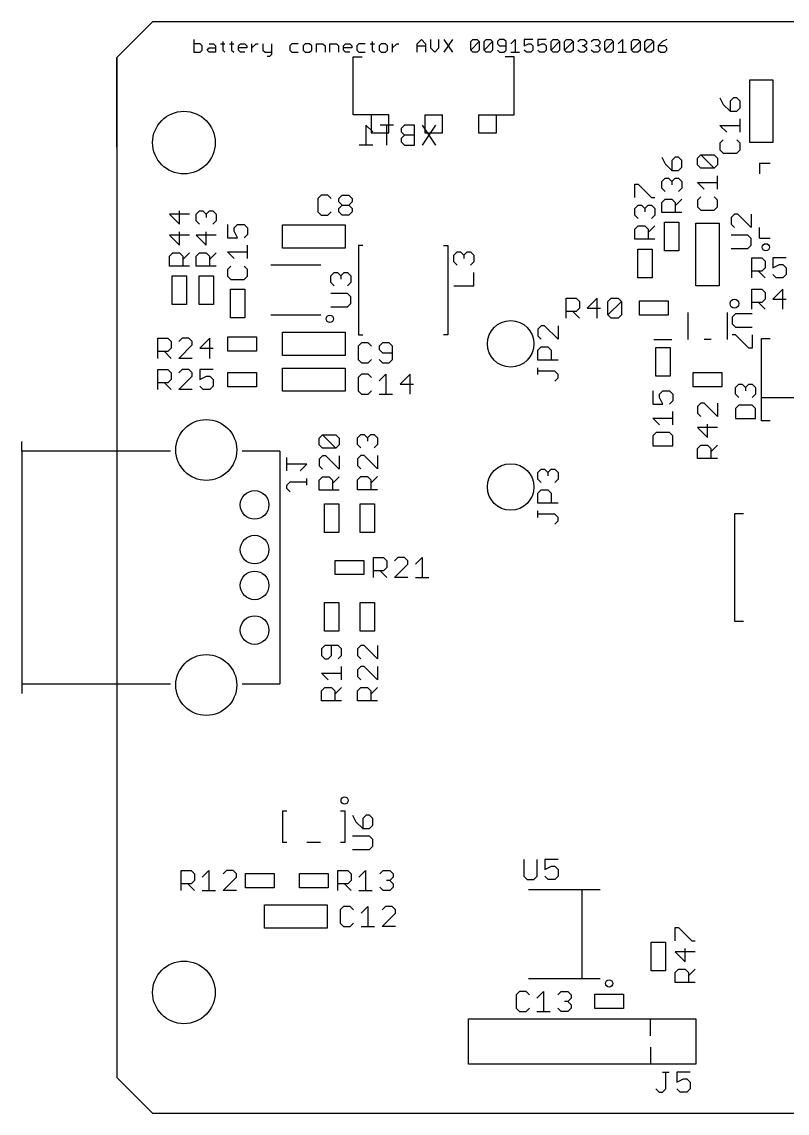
# Model space of a CAD drawing. Extents: x -5 to 112, y 0 to 62.
# Drawn here: x -5.3 to 37.4, y 0 to 61 of the extents above; entities that cross this region are included whole.
import ezdxf

# ---------------------------------------------------------------- set-up
doc = ezdxf.new("R2010")
doc.units = 0
for name, color, linetype in [('17', 94, 'CONTINUOUS'), ('20', 178, 'CONTINUOUS'), ('21', 251, 'CONTINUOUS'), ('22', 251, 'CONTINUOUS'), ('25', 214, 'CONTINUOUS'), ('26', 214, 'CONTINUOUS'), ('51', 54, 'CONTINUOUS'), ('52', 54, 'CONTINUOUS')]:
    doc.layers.add(name, color=color, linetype=linetype)

# ---------------------------------------------------------------- blocks, each defined once
blk = doc.blocks.new('ROUNDP')
blk.add_circle((0, 0), 0.5)

msp = doc.modelspace()

# ---------------------------------------------------------------- linework, layer by layer
at = {"layer": '20'}
for p, q in [((2, 61), (0, 59)), ((79.25, 61), (2, 61)), ((0, 59), (0, 54)), ((0, 54), (0, 59)), ((0, 59), (0, 54)), ((0, 54), (0, 2)), ((0, 2), (2, 0)), ((2, 0), (3, 0)), ((3, 0), (107.5, 0))]:
    msp.add_line(p, q, dxfattribs=at)
for centre in [(3.75, 54.25), (3.75, 6.75)]:
    msp.add_circle(centre, 1.75, dxfattribs=at)
at = {"layer": '21'}
for p, q in [((4.3008, 60.0126), (4.3008, 59.3008)), ((5.9163, 59.894), (5.9163, 59.4194)), ((6.4152, 59.894), (6.4152, 59.4194)), ((14.2736, 59.894), (14.2736, 59.4194)), ((16.7744, 59.7753), (17.0117, 60.0126)), ((17.0117, 60.0126), (17.2489, 59.7753)), ((17.5228, 60.0126), (17.5228, 59.5381)), ((17.9973, 59.5381), (17.9973, 60.0126)), ((18.2712, 60.0126), (18.7458, 59.3008)), ((18.7458, 60.0126), (18.2712, 59.3008)), ((19.7681, 59.894), (19.8867, 60.0126)), ((19.7681, 59.4194), (19.7681, 59.894)), ((19.7681, 59.4194), (20.2426, 59.894)), ((19.8867, 60.0126), (20.124, 60.0126)), ((20.124, 60.0126), (20.2426, 59.894)), ((20.2426, 59.894), (20.2426, 59.4194)), ((20.5165, 59.894), (20.6351, 60.0126)), ((20.5165, 59.4194), (20.5165, 59.894)), ((20.5165, 59.4194), (20.991, 59.894)), ((20.6351, 60.0126), (20.8724, 60.0126)), ((20.8724, 60.0126), (20.991, 59.894)), ((20.991, 59.894), (20.991, 59.4194)), ((21.3835, 60.0126), (21.2649, 59.894)), ((21.2649, 59.894), (21.2649, 59.7753)), ((21.6208, 60.0126), (21.3835, 60.0126)), ((21.7394, 59.894), (21.6208, 60.0126)), ((21.7394, 59.4194), (21.7394, 59.894)), ((22.0133, 59.7753), (22.2506, 60.0126)), ((22.2506, 60.0126), (22.2506, 59.3008)), ((23.2363, 60.0126), (22.7617, 60.0126)), ((22.7617, 60.0126), (22.7617, 59.6567)), ((23.9847, 60.0126), (23.5101, 60.0126)), ((23.5101, 60.0126), (23.5101, 59.6567)), ((24.2585, 59.894), (24.3772, 60.0126)), ((24.2585, 59.4194), (24.2585, 59.894)), ((24.2585, 59.4194), (24.7331, 59.894)), ((24.3772, 60.0126), (24.6145, 60.0126)), ((24.6145, 60.0126), (24.7331, 59.894)), ((24.7331, 59.894), (24.7331, 59.4194)), ((25.007, 59.894), (25.1256, 60.0126)), ((25.007, 59.4194), (25.007, 59.894)), ((25.007, 59.4194), (25.4815, 59.894)), ((25.1256, 60.0126), (25.3629, 60.0126)), ((25.3629, 60.0126), (25.4815, 59.894)), ((25.4815, 59.894), (25.4815, 59.4194)), ((25.7554, 59.894), (25.874, 60.0126)), ((25.874, 60.0126), (26.1113, 60.0126)), ((26.1113, 60.0126), (26.2299, 59.894)), ((26.2299, 59.894), (26.2299, 59.7753)), ((26.5038, 59.894), (26.6224, 60.0126)), ((26.6224, 60.0126), (26.8597, 60.0126)), ((26.8597, 60.0126), (26.9783, 59.894)), ((26.9783, 59.894), (26.9783, 59.7753)), ((27.2522, 59.894), (27.3708, 60.0126)), ((27.2522, 59.4194), (27.2522, 59.894)), ((27.2522, 59.4194), (27.7267, 59.894)), ((27.3708, 60.0126), (27.6081, 60.0126)), ((27.6081, 60.0126), (27.7267, 59.894)), ((27.7267, 59.894), (27.7267, 59.4194)), ((28.0006, 59.7753), (28.2379, 60.0126)), ((28.2379, 60.0126), (28.2379, 59.3008)), ((28.749, 59.894), (28.8677, 60.0126)), ((28.749, 59.4194), (28.749, 59.894)), ((28.749, 59.4194), (29.2236, 59.894)), ((28.8677, 60.0126), (29.1049, 60.0126)), ((29.1049, 60.0126), (29.2236, 59.894)), ((29.2236, 59.894), (29.2236, 59.4194)), ((29.4975, 59.894), (29.6161, 60.0126)), ((29.4975, 59.4194), (29.4975, 59.894)), ((29.4975, 59.4194), (29.972, 59.894)), ((29.6161, 60.0126), (29.8534, 60.0126)), ((29.8534, 60.0126), (29.972, 59.894)), ((29.972, 59.894), (29.972, 59.4194)), ((30.4831, 59.894), (30.2459, 59.6567)), ((30.7204, 60.0126), (30.4831, 59.894)), ((4.6567, 59.7753), (4.3008, 59.7753)), ((4.3008, 59.3008), (4.6567, 59.3008)), ((4.7753, 59.6567), (4.6567, 59.7753)), ((4.6567, 59.3008), (4.7753, 59.4194)), ((4.7753, 59.4194), (4.7753, 59.6567)), ((5.0492, 59.4194), (5.1679, 59.5381)), ((5.1679, 59.3008), (5.0492, 59.4194)), ((5.1679, 59.7753), (5.4051, 59.7753)), ((5.1679, 59.5381), (5.5238, 59.5381)), ((5.5238, 59.3008), (5.1679, 59.3008)), ((5.4051, 59.7753), (5.5238, 59.6567)), ((5.5238, 59.6567), (5.5238, 59.3008)), ((5.7976, 59.7753), (6.0349, 59.7753)), ((5.9163, 59.4194), (6.0349, 59.3008)), ((6.2966, 59.7753), (6.5338, 59.7753)), ((6.4152, 59.4194), (6.5338, 59.3008)), ((6.7955, 59.6567), (6.9142, 59.7753)), ((6.7955, 59.4194), (6.7955, 59.6567)), ((7.2701, 59.5381), (6.7955, 59.5381)), ((6.9142, 59.3008), (6.7955, 59.4194)), ((6.9142, 59.7753), (7.1514, 59.7753)), ((7.1514, 59.3008), (6.9142, 59.3008)), ((7.1514, 59.7753), (7.2701, 59.6567)), ((7.2701, 59.6567), (7.2701, 59.5381)), ((7.5439, 59.3008), (7.5439, 59.7753)), ((7.5439, 59.5381), (7.7812, 59.7753)), ((7.7812, 59.7753), (7.8998, 59.7753)), ((8.1676, 59.7753), (8.1676, 59.4194)), ((8.1676, 59.4194), (8.2862, 59.3008)), ((8.2862, 59.3008), (8.6422, 59.3008)), ((8.6422, 59.1822), (8.5235, 59.0635)), ((8.6422, 59.7753), (8.6422, 59.1822)), ((9.7831, 59.7753), (9.6644, 59.6567)), ((9.6644, 59.6567), (9.6644, 59.4194)), ((9.6644, 59.4194), (9.7831, 59.3008)), ((10.139, 59.7753), (9.7831, 59.7753)), ((9.7831, 59.3008), (10.139, 59.3008)), ((10.5315, 59.7753), (10.4129, 59.6567)), ((10.4129, 59.6567), (10.4129, 59.4194)), ((10.4129, 59.4194), (10.5315, 59.3008)), ((10.7688, 59.7753), (10.5315, 59.7753)), ((10.5315, 59.3008), (10.7688, 59.3008)), ((10.8874, 59.6567), (10.7688, 59.7753)), ((10.7688, 59.3008), (10.8874, 59.4194)), ((10.8874, 59.4194), (10.8874, 59.6567)), ((11.1613, 59.3008), (11.1613, 59.7753)), ((11.1613, 59.7753), (11.5172, 59.7753)), ((11.5172, 59.7753), (11.6358, 59.6567)), ((11.6358, 59.6567), (11.6358, 59.3008)), ((11.9097, 59.3008), (11.9097, 59.7753)), ((11.9097, 59.7753), (12.2656, 59.7753)), ((12.2656, 59.7753), (12.3842, 59.6567)), ((12.3842, 59.6567), (12.3842, 59.3008)), ((12.6581, 59.6567), (12.7767, 59.7753)), ((12.6581, 59.4194), (12.6581, 59.6567)), ((13.1326, 59.5381), (12.6581, 59.5381)), ((12.7767, 59.3008), (12.6581, 59.4194)), ((12.7767, 59.7753), (13.014, 59.7753)), ((13.014, 59.3008), (12.7767, 59.3008)), ((13.014, 59.7753), (13.1326, 59.6567)), ((13.1326, 59.6567), (13.1326, 59.5381)), ((13.5252, 59.7753), (13.4065, 59.6567)), ((13.4065, 59.6567), (13.4065, 59.4194)), ((13.4065, 59.4194), (13.5252, 59.3008)), ((13.8811, 59.7753), (13.5252, 59.7753)), ((13.5252, 59.3008), (13.8811, 59.3008)), ((14.1549, 59.7753), (14.3922, 59.7753)), ((14.2736, 59.4194), (14.3922, 59.3008)), ((14.7725, 59.7753), (14.6539, 59.6567)), ((14.6539, 59.6567), (14.6539, 59.4194)), ((14.6539, 59.4194), (14.7725, 59.3008)), ((15.0098, 59.7753), (14.7725, 59.7753)), ((14.7725, 59.3008), (15.0098, 59.3008)), ((15.1284, 59.6567), (15.0098, 59.7753)), ((15.0098, 59.3008), (15.1284, 59.4194)), ((15.1284, 59.4194), (15.1284, 59.6567)), ((15.4023, 59.3008), (15.4023, 59.7753)), ((15.4023, 59.5381), (15.6396, 59.7753)), ((15.6396, 59.7753), (15.7582, 59.7753)), ((16.7744, 59.3008), (16.7744, 59.7753)), ((16.7744, 59.6567), (17.2489, 59.6567)), ((17.2489, 59.7753), (17.2489, 59.3008)), ((17.5228, 59.5381), (17.7601, 59.3008)), ((17.7601, 59.3008), (17.9973, 59.5381)), ((19.8867, 59.3008), (19.7681, 59.4194)), ((20.124, 59.3008), (19.8867, 59.3008)), ((20.2426, 59.4194), (20.124, 59.3008)), ((20.6351, 59.3008), (20.5165, 59.4194)), ((20.8724, 59.3008), (20.6351, 59.3008)), ((20.991, 59.4194), (20.8724, 59.3008)), ((21.2649, 59.7753), (21.3835, 59.6567)), ((21.2649, 59.4194), (21.3835, 59.3008)), ((21.3835, 59.6567), (21.7394, 59.6567)), ((21.3835, 59.3008), (21.6208, 59.3008)), ((21.6208, 59.3008), (21.7394, 59.4194)), ((22.0133, 59.3008), (22.4878, 59.3008)), ((22.7617, 59.6567), (22.999, 59.7753)), ((22.8803, 59.3008), (22.7617, 59.4194)), ((23.1176, 59.3008), (22.8803, 59.3008)), ((22.999, 59.7753), (23.1176, 59.7753)), ((23.1176, 59.7753), (23.2363, 59.6567)), ((23.2363, 59.4194), (23.1176, 59.3008)), ((23.2363, 59.6567), (23.2363, 59.4194)), ((23.5101, 59.6567), (23.7474, 59.7753)), ((23.6288, 59.3008), (23.5101, 59.4194)), ((23.866, 59.3008), (23.6288, 59.3008)), ((23.7474, 59.7753), (23.866, 59.7753)), ((23.866, 59.7753), (23.9847, 59.6567)), ((23.9847, 59.4194), (23.866, 59.3008)), ((23.9847, 59.6567), (23.9847, 59.4194)), ((24.3772, 59.3008), (24.2585, 59.4194)), ((24.6145, 59.3008), (24.3772, 59.3008)), ((24.7331, 59.4194), (24.6145, 59.3008)), ((25.1256, 59.3008), (25.007, 59.4194)), ((25.3629, 59.3008), (25.1256, 59.3008)), ((25.4815, 59.4194), (25.3629, 59.3008)), ((25.874, 59.3008), (25.7554, 59.4194)), ((26.1113, 59.3008), (25.874, 59.3008)), ((26.1113, 59.6567), (25.9926, 59.6567)), ((26.2299, 59.7753), (26.1113, 59.6567)), ((26.1113, 59.6567), (26.2299, 59.5381)), ((26.2299, 59.4194), (26.1113, 59.3008)), ((26.2299, 59.5381), (26.2299, 59.4194)), ((26.6224, 59.3008), (26.5038, 59.4194)), ((26.8597, 59.3008), (26.6224, 59.3008)), ((26.8597, 59.6567), (26.7411, 59.6567)), ((26.9783, 59.7753), (26.8597, 59.6567)), ((26.8597, 59.6567), (26.9783, 59.5381)), ((26.9783, 59.4194), (26.8597, 59.3008)), ((26.9783, 59.5381), (26.9783, 59.4194)), ((27.3708, 59.3008), (27.2522, 59.4194)), ((27.6081, 59.3008), (27.3708, 59.3008)), ((27.7267, 59.4194), (27.6081, 59.3008)), ((28.0006, 59.3008), (28.4752, 59.3008)), ((28.8677, 59.3008), (28.749, 59.4194)), ((29.1049, 59.3008), (28.8677, 59.3008)), ((29.2236, 59.4194), (29.1049, 59.3008)), ((29.6161, 59.3008), (29.4975, 59.4194)), ((29.8534, 59.3008), (29.6161, 59.3008)), ((29.972, 59.4194), (29.8534, 59.3008)), ((30.2459, 59.6567), (30.2459, 59.4194)), ((30.6018, 59.6567), (30.2459, 59.6567)), ((30.2459, 59.4194), (30.3645, 59.3008)), ((30.3645, 59.3008), (30.6018, 59.3008)), ((30.7204, 59.5381), (30.6018, 59.6567)), ((30.6018, 59.3008), (30.7204, 59.4194)), ((30.7204, 59.4194), (30.7204, 59.5381)), ((8.5235, 59.0635), (8.4049, 59.0635)), ((35.9, 53.1), (36.5, 53.1)), ((35.9, 53.1), (35.9, 52.5)), ((35.9, 48.9), (35.9, 49.5)), ((35.9, 48.9), (36.5, 48.9)), ((13.75, 48.5), (13.5, 48.5)), ((13.5, 48.5), (13.5, 43.5)), ((18.25, 48.5), (18.5, 48.5)), ((18.5, 48.5), (18.5, 43.5)), ((11.4, 47.4), (8.6, 47.4)), ((11.4, 44.6), (8.6, 44.6)), ((31.9, 44.75), (31.9, 43.25)), ((34.1, 44.75), (34.1, 43.25)), ((13.5, 43.5), (13.75, 43.5)), ((18.5, 43.5), (18.25, 43.5)), ((30, 43.25), (31, 43.25)), ((33.2, 43.25), (32.8, 43.25)), ((36, 40), (36, 43.3)), ((36, 43.3), (36.5, 43.3)), ((36, 38.7), (36, 40)), ((36, 40), (40, 40)), ((36.5, 38.7), (36, 38.7)), ((35, 33.5), (34.5, 33.5)), ((34.5, 33.5), (34.5, 27.5)), ((34.5, 27.5), (35, 27.5)), ((9.25, 16.875), (9.25, 15.125)), ((9.5, 16.875), (9.25, 16.875)), ((12.75, 16.875), (12.5, 16.875)), ((12.75, 15.125), (12.75, 16.875)), ((9.5, 15.125), (9.25, 15.125)), ((11.375, 15.125), (10.625, 15.125)), ((12.75, 15.125), (12.5, 15.125)), ((23, 12.5), (27, 12.5)), ((26, 7.5), (26, 12.5)), ((26, 7.5), (23, 7.5)), ((27, 7.5), (26, 7.5)), ((19.65, 2.73), (19.65, 5.27)), ((19.65, 5.27), (29.81, 5.27)), ((29.81, 5.27), (32.35, 5.27)), ((29.81, 4.3175), (29.81, 5.27)), ((32.35, 5.27), (32.35, 2.73)), ((29.81, 3.6825), (29.81, 2.73)), ((29.81, 2.73), (19.65, 2.73)), ((32.35, 2.73), (29.81, 2.73)), ((30.484, 2.2935), (30.8569, 2.2935)), ((30.6704, 1.3614), (30.6704, 2.2935)), ((32.0263, 2.2935), (31.2806, 2.2935)), ((31.2806, 2.2935), (31.2806, 1.7342)), ((31.2806, 1.7342), (31.6534, 1.9207)), ((31.6534, 1.9207), (31.8398, 1.9207)), ((31.8398, 1.9207), (32.0263, 1.7342)), ((30.1112, 1.3614), (30.2976, 1.175)), ((30.484, 1.175), (30.6704, 1.3614)), ((31.467, 1.175), (31.2806, 1.3614)), ((32.0263, 1.3614), (31.8398, 1.175)), ((32.0263, 1.7342), (32.0263, 1.3614)), ((30.2976, 1.175), (30.484, 1.175)), ((31.8398, 1.175), (31.467, 1.175))]:
    msp.add_line(p, q, dxfattribs=at)
for centre, radius in [((36.25, 48.4), 0.2), ((34.5, 45.25), 0.25), ((11.9, 44.4), 0.2), ((22, 43), 1.3), ((22, 35), 1.3), ((12.725, 17.475), 0.2), ((27.5, 7.25), 0.2)]:
    msp.add_circle(centre, radius, dxfattribs=at)
at = {"layer": '22'}
for p, q in [((13.2, 55.8), (13.2, 59.05)), ((13.2, 59.05), (13.7, 59.05)), ((22.2, 59.05), (21.7, 59.05)), ((22.2, 55.8), (22.2, 59.05)), ((15.2, 55.8), (13.2, 55.8)), ((17.2, 55.8), (18.2, 55.8)), ((20.2, 55.8), (22.2, 55.8)), ((3, 37), (-0.25, 37)), ((9.1, 37), (7, 37)), ((9.1, 37), (9.1, 24)), ((-0.25, 24), (3, 24)), ((7, 24), (9.1, 24))]:
    msp.add_line(p, q, dxfattribs=at)
at = {"layer": '25'}
for p, q in [((33.6902, 56.7475), (33.8767, 56.3746)), ((34.4359, 56.7475), (34.2495, 56.5611)), ((34.6224, 56.7475), (34.4359, 56.7475)), ((34.8088, 56.5611), (34.6224, 56.7475)), ((33.8767, 56.3746), (34.2495, 56.0018)), ((34.2495, 56.5611), (34.2495, 56.0018)), ((34.6224, 56.0018), (34.8088, 56.1882)), ((34.8088, 56.1882), (34.8088, 56.5611)), ((34.2495, 56.0018), (34.6224, 56.0018)), ((34.8088, 54.8324), (34.8088, 55.5781)), ((34.0631, 54.8324), (33.6902, 55.2052)), ((33.6902, 55.2052), (34.8088, 55.2052)), ((33.8767, 54.4087), (33.6902, 54.2223)), ((34.8088, 54.2223), (34.6224, 54.4087)), ((33.6902, 54.2223), (33.6902, 53.8494)), ((33.6902, 53.8494), (33.8767, 53.663)), ((34.6224, 53.663), (34.8088, 53.8494)), ((34.8088, 53.8494), (34.8088, 54.2223)), ((30.4402, 53.4307), (30.6267, 53.0578)), ((31.186, 53.4307), (30.9995, 53.2443)), ((30.9995, 53.2443), (30.9995, 52.685)), ((31.3724, 53.4307), (31.186, 53.4307)), ((31.5588, 53.2443), (31.3724, 53.4307)), ((31.5588, 52.8714), (31.5588, 53.2443)), ((32.4402, 53.3793), (32.6267, 53.5657)), ((32.4402, 53.0064), (32.4402, 53.3793)), ((32.6267, 53.5657), (33.3724, 53.5657)), ((33.3724, 52.82), (32.6267, 53.5657)), ((33.3724, 53.5657), (33.5588, 53.3793)), ((33.5588, 53.3793), (33.5588, 53.0064)), ((33.8767, 53.663), (34.6224, 53.663)), ((30.6267, 53.0578), (30.9995, 52.685)), ((30.9995, 52.685), (31.3724, 52.685)), ((31.3724, 52.685), (31.5588, 52.8714)), ((32.6267, 52.82), (32.4402, 53.0064)), ((33.3724, 52.82), (32.6267, 52.82)), ((33.5588, 53.0064), (33.3724, 52.82)), ((28.9402, 51.185), (28.9402, 51.9307)), ((28.9402, 51.9307), (29.1267, 51.9307)), ((29.1267, 51.9307), (29.8724, 51.185)), ((30.4402, 52.0749), (30.6267, 52.2613)), ((30.4402, 51.702), (30.4402, 52.0749)), ((30.6267, 52.2613), (30.8131, 52.2613)), ((30.8131, 52.2613), (30.9995, 52.0749)), ((30.9995, 52.0749), (31.186, 52.2613)), ((30.9995, 52.0749), (30.9995, 51.8884)), ((31.186, 52.2613), (31.3724, 52.2613)), ((31.3724, 52.2613), (31.5588, 52.0749)), ((31.5588, 52.0749), (31.5588, 51.702)), ((32.8131, 51.6506), (32.4402, 52.0234)), ((32.4402, 52.0234), (33.5588, 52.0234)), ((33.5588, 51.6506), (33.5588, 52.3963)), ((11.4176, 51.3098), (11.2312, 51.1233)), ((11.7905, 51.3098), (11.4176, 51.3098)), ((11.9769, 51.1233), (11.7905, 51.3098)), ((12.4006, 51.1233), (12.587, 51.3098)), ((12.587, 51.3098), (12.9599, 51.3098)), ((12.9599, 51.3098), (13.1463, 51.1233)), ((30.6267, 51.5156), (30.4402, 51.702)), ((31.5588, 51.702), (31.3724, 51.5156)), ((11.2312, 51.1233), (11.2312, 50.3776)), ((12.4006, 50.9369), (12.4006, 51.1233)), ((12.587, 50.7505), (12.4006, 50.9369)), ((12.4006, 50.5641), (12.587, 50.7505)), ((12.587, 50.7505), (12.9599, 50.7505)), ((13.1463, 50.9369), (12.9599, 50.7505)), ((12.9599, 50.7505), (13.1463, 50.5641)), ((13.1463, 51.1233), (13.1463, 50.9369)), ((28.9402, 50.5749), (29.1267, 50.7613)), ((29.1267, 50.7613), (29.3131, 50.7613)), ((29.3131, 50.7613), (29.4995, 50.5749)), ((29.4995, 50.5749), (29.686, 50.7613)), ((29.686, 50.7613), (29.8724, 50.7613)), ((29.8724, 51.185), (30.0588, 51.185)), ((29.8724, 50.7613), (30.0588, 50.5749)), ((30.4402, 50.9055), (30.6267, 51.0919)), ((30.4402, 50.3462), (30.4402, 50.9055)), ((30.6267, 51.0919), (30.9995, 51.0919)), ((30.9995, 51.0919), (31.186, 50.9055)), ((31.186, 50.7191), (31.5588, 51.0919)), ((31.186, 50.9055), (31.186, 50.3462)), ((32.6267, 51.2269), (32.4402, 51.0405)), ((32.4402, 51.0405), (32.4402, 50.6676)), ((32.4402, 50.6676), (32.6267, 50.4812)), ((33.5588, 51.0405), (33.3724, 51.2269)), ((33.3724, 50.4812), (33.5588, 50.6676)), ((33.5588, 50.6676), (33.5588, 51.0405)), ((4.0588, 50.2443), (2.9402, 50.2443)), ((2.9402, 50.2443), (3.4995, 49.685)), ((3.4995, 49.685), (3.4995, 50.4307)), ((4.4402, 50.2443), (4.6267, 50.4307)), ((4.4402, 49.8714), (4.4402, 50.2443)), ((4.6267, 50.4307), (4.8131, 50.4307)), ((4.8131, 50.4307), (4.9995, 50.2443)), ((4.9995, 50.2443), (5.186, 50.4307)), ((4.9995, 50.2443), (4.9995, 50.0578)), ((5.186, 50.4307), (5.3724, 50.4307)), ((5.3724, 50.4307), (5.5588, 50.2443)), ((5.5588, 50.2443), (5.5588, 49.8714)), ((11.2312, 50.3776), (11.4176, 50.1912)), ((11.4176, 50.1912), (11.7905, 50.1912)), ((11.7905, 50.1912), (11.9769, 50.3776)), ((12.4006, 50.3776), (12.4006, 50.5641)), ((12.587, 50.1912), (12.4006, 50.3776)), ((12.9599, 50.1912), (12.587, 50.1912)), ((13.1463, 50.3776), (12.9599, 50.1912)), ((13.1463, 50.5641), (13.1463, 50.3776)), ((28.9402, 50.202), (28.9402, 50.5749)), ((29.1267, 50.0156), (28.9402, 50.202)), ((29.4995, 50.5749), (29.4995, 50.3884)), ((30.0588, 50.202), (29.8724, 50.0156)), ((30.0588, 50.5749), (30.0588, 50.202)), ((31.5588, 50.3462), (30.4402, 50.3462)), ((32.6267, 50.4812), (33.3724, 50.4812)), ((34.4917, 50.2413), (34.3052, 50.0549)), ((34.3052, 50.0549), (34.3052, 49.682)), ((34.6781, 50.2413), (34.4917, 50.2413)), ((35.4238, 49.4956), (34.6781, 50.2413)), ((35.4238, 50.2413), (35.4238, 49.4956)), ((4.6267, 49.685), (4.4402, 49.8714)), ((5.5588, 49.8714), (5.3724, 49.685)), ((6.1902, 49.6807), (6.1902, 48.935)), ((6.5631, 49.4943), (6.7495, 49.6807)), ((6.5631, 49.3078), (6.5631, 49.4943)), ((6.7495, 49.6807), (7.1224, 49.6807)), ((7.1224, 49.6807), (7.3088, 49.4943)), ((7.3088, 49.4943), (7.3088, 49.1214)), ((28.9402, 49.4055), (29.1267, 49.5919)), ((29.1267, 49.5919), (29.4995, 49.5919)), ((29.4995, 49.5919), (29.686, 49.4055)), ((29.686, 49.2191), (30.0588, 49.5919)), ((34.3052, 49.682), (34.4917, 49.4956)), ((4.0588, 49.0749), (2.9402, 49.0749)), ((2.9402, 49.0749), (3.4995, 48.5156)), ((3.4995, 48.5156), (3.4995, 49.2613)), ((5.5588, 49.0749), (4.4402, 49.0749)), ((4.4402, 49.0749), (4.9995, 48.5156)), ((4.9995, 48.5156), (4.9995, 49.2613)), ((6.1902, 48.935), (6.7495, 48.935)), ((6.7495, 48.935), (6.5631, 49.3078)), ((7.3088, 49.1214), (7.1224, 48.935)), ((28.9402, 48.8462), (28.9402, 49.4055)), ((30.0588, 48.8462), (28.9402, 48.8462)), ((29.686, 49.4055), (29.686, 48.8462)), ((35.2374, 49.0719), (34.3052, 49.0719)), ((35.4238, 48.8855), (35.2374, 49.0719)), ((35.4238, 48.5126), (35.4238, 48.8855)), ((7.3088, 47.7656), (7.3088, 48.5113)), ((34.3052, 48.3262), (35.2374, 48.3262)), ((35.2374, 48.3262), (35.4238, 48.5126)), ((2.9402, 47.9055), (3.1267, 48.0919)), ((2.9402, 47.3462), (2.9402, 47.9055)), ((3.1267, 48.0919), (3.4995, 48.0919)), ((3.4995, 48.0919), (3.686, 47.9055)), ((3.686, 47.7191), (4.0588, 48.0919)), ((3.686, 47.9055), (3.686, 47.3462)), ((4.4402, 47.9055), (4.6267, 48.0919)), ((4.4402, 47.3462), (4.4402, 47.9055)), ((4.6267, 48.0919), (4.9995, 48.0919)), ((4.9995, 48.0919), (5.186, 47.9055)), ((5.186, 47.7191), (5.5588, 48.0919)), ((5.186, 47.9055), (5.186, 47.3462)), ((6.5631, 47.7656), (6.1902, 48.1384)), ((6.1902, 48.1384), (7.3088, 48.1384)), ((18.8252, 47.9661), (19.0117, 48.1525)), ((18.8252, 47.5932), (18.8252, 47.9661)), ((19.0117, 47.4068), (18.8252, 47.5932)), ((19.0117, 48.1525), (19.1981, 48.1525)), ((19.1981, 48.1525), (19.3845, 47.9661)), ((19.3845, 47.9661), (19.5709, 48.1525)), ((19.3845, 47.9661), (19.3845, 47.7797)), ((19.5709, 48.1525), (19.7574, 48.1525)), ((19.7574, 48.1525), (19.9438, 47.9661)), ((19.9438, 47.5932), (19.7574, 47.4068)), ((19.9438, 47.9661), (19.9438, 47.5932)), ((35.4674, 46.6912), (35.4674, 47.8098)), ((35.4674, 47.8098), (36.0267, 47.8098)), ((36.0267, 47.8098), (36.2131, 47.6233)), ((36.2131, 47.6233), (36.2131, 47.2505)), ((37.3825, 47.8098), (36.6368, 47.8098)), ((36.6368, 47.8098), (36.6368, 47.2505)), ((4.0588, 47.3462), (2.9402, 47.3462)), ((5.5588, 47.3462), (4.4402, 47.3462)), ((6.3767, 47.3419), (6.1902, 47.1555)), ((6.1902, 47.1555), (6.1902, 46.7826)), ((7.3088, 47.1555), (7.1224, 47.3419)), ((7.3088, 46.7826), (7.3088, 47.1555)), ((11.9552, 46.8049), (12.1417, 46.9913)), ((12.1417, 46.9913), (12.3281, 46.9913)), ((12.3281, 46.9913), (12.5145, 46.8049)), ((12.5145, 46.8049), (12.701, 46.9913)), ((12.701, 46.9913), (12.8874, 46.9913)), ((12.8874, 46.9913), (13.0738, 46.8049)), ((19.9438, 46.2374), (19.9438, 46.9831)), ((36.0267, 47.0641), (35.4674, 47.0641)), ((35.8403, 47.0641), (36.2131, 46.6912)), ((36.2131, 47.2505), (36.0267, 47.0641)), ((36.6368, 47.2505), (37.0097, 47.4369)), ((37.0097, 47.4369), (37.1961, 47.4369)), ((37.1961, 47.4369), (37.3825, 47.2505)), ((37.3825, 47.2505), (37.3825, 46.8776)), ((6.1902, 46.7826), (6.3767, 46.5962)), ((6.3767, 46.5962), (7.1224, 46.5962)), ((7.1224, 46.5962), (7.3088, 46.7826)), ((11.9552, 46.432), (11.9552, 46.8049)), ((12.1417, 46.2456), (11.9552, 46.432)), ((12.5145, 46.8049), (12.5145, 46.6184)), ((13.0738, 46.432), (12.8874, 46.2456)), ((13.0738, 46.8049), (13.0738, 46.432)), ((36.8232, 46.6912), (36.6368, 46.8776)), ((37.1961, 46.6912), (36.8232, 46.6912)), ((37.3825, 46.8776), (37.1961, 46.6912)), ((12.8874, 45.8219), (11.9552, 45.8219)), ((13.0738, 45.6355), (12.8874, 45.8219)), ((18.8252, 46.2374), (19.9438, 46.2374)), ((35.4674, 44.9412), (35.4674, 46.0598)), ((35.4674, 46.0598), (36.0267, 46.0598)), ((36.0267, 46.0598), (36.2131, 45.8733)), ((36.2131, 45.8733), (36.2131, 45.5005)), ((37.1961, 46.0598), (36.6368, 45.5005)), ((37.1961, 44.9412), (37.1961, 46.0598)), ((12.8874, 45.0762), (13.0738, 45.2626)), ((13.0738, 45.2626), (13.0738, 45.6355)), ((25.0962, 44.4412), (25.0962, 45.5598)), ((25.0962, 45.5598), (25.6555, 45.5598)), ((25.6555, 45.5598), (25.8419, 45.3733)), ((25.8419, 45.3733), (25.8419, 45.0005)), ((26.8249, 45.5598), (26.2656, 45.0005)), ((26.8249, 44.4412), (26.8249, 45.5598)), ((27.435, 45.3733), (27.6214, 45.5598)), ((27.435, 44.6276), (27.435, 45.3733)), ((27.435, 44.6276), (28.1807, 45.3733)), ((27.6214, 45.5598), (27.9943, 45.5598)), ((27.9943, 45.5598), (28.1807, 45.3733)), ((28.1807, 45.3733), (28.1807, 44.6276)), ((36.0267, 45.3141), (35.4674, 45.3141)), ((35.8403, 45.3141), (36.2131, 44.9412)), ((36.2131, 45.5005), (36.0267, 45.3141)), ((36.6368, 45.5005), (37.3825, 45.5005)), ((11.9552, 45.0762), (12.8874, 45.0762)), ((25.6555, 44.8141), (25.0962, 44.8141)), ((25.4691, 44.8141), (25.8419, 44.4412)), ((25.8419, 45.0005), (25.6555, 44.8141)), ((26.2656, 45.0005), (27.0113, 45.0005)), ((27.6214, 44.4412), (27.435, 44.6276)), ((28.1807, 44.6276), (27.9943, 44.4412)), ((34.5626, 44.6738), (34.3762, 44.4874)), ((35.4948, 44.6738), (34.5626, 44.6738)), ((23.7117, 44.0025), (23.5252, 43.8161)), ((23.8981, 44.0025), (23.7117, 44.0025)), ((24.6438, 43.2568), (23.8981, 44.0025)), ((24.6438, 44.0025), (24.6438, 43.2568)), ((27.9943, 44.4412), (27.6214, 44.4412)), ((34.3762, 44.4874), (34.3762, 44.1145)), ((34.3762, 44.1145), (34.5626, 43.9281)), ((34.5626, 43.9281), (35.4948, 43.9281)), ((23.5252, 43.8161), (23.5252, 43.4432)), ((23.5252, 43.4432), (23.7117, 43.2568)), ((34.5626, 43.5044), (34.3762, 43.5044)), ((35.3083, 42.7587), (34.5626, 43.5044)), ((35.4948, 43.5044), (35.4948, 42.7587)), ((2.298, 42.1912), (2.298, 43.3098)), ((2.298, 43.3098), (2.8573, 43.3098)), ((2.8573, 43.3098), (3.0437, 43.1233)), ((3.0437, 42.7505), (2.8573, 42.5641)), ((3.0437, 43.1233), (3.0437, 42.7505)), ((3.6538, 43.3098), (3.4674, 43.1233)), ((3.4674, 42.1912), (4.2131, 42.9369)), ((4.0267, 43.3098), (3.6538, 43.3098)), ((4.2131, 43.1233), (4.0267, 43.3098)), ((4.2131, 42.9369), (4.2131, 43.1233)), ((5.1961, 43.3098), (4.6368, 42.7505)), ((4.6368, 42.7505), (5.3825, 42.7505)), ((5.1961, 42.1912), (5.1961, 43.3098)), ((13.6676, 43.0598), (13.4812, 42.8733)), ((13.4812, 42.8733), (13.4812, 42.1276)), ((14.0405, 43.0598), (13.6676, 43.0598)), ((14.2269, 42.8733), (14.0405, 43.0598)), ((14.837, 43.0598), (14.6506, 42.8733)), ((14.6506, 42.8733), (14.6506, 42.6869)), ((15.2099, 43.0598), (14.837, 43.0598)), ((15.3963, 42.8733), (15.2099, 43.0598)), ((15.3963, 42.1276), (15.3963, 42.8733)), ((23.5252, 42.6467), (23.7117, 42.8331)), ((23.7117, 42.8331), (24.0845, 42.8331)), ((24.0845, 42.8331), (24.271, 42.6467)), ((35.4948, 42.7587), (35.3083, 42.7587)), ((2.8573, 42.5641), (2.298, 42.5641)), ((2.6709, 42.5641), (3.0437, 42.1912)), ((4.2131, 42.1912), (3.4674, 42.1912)), ((13.4812, 42.1276), (13.6676, 41.9412)), ((14.0405, 41.9412), (14.2269, 42.1276)), ((14.6506, 42.6869), (14.837, 42.5005)), ((14.6506, 42.1276), (14.837, 41.9412)), ((14.837, 42.5005), (15.3963, 42.5005)), ((15.2099, 41.9412), (15.3963, 42.1276)), ((23.5252, 42.0874), (23.5252, 42.6467)), ((24.271, 42.6467), (24.271, 42.0874)), ((2.298, 40.4412), (2.298, 41.5598)), ((2.298, 41.5598), (2.8573, 41.5598)), ((2.8573, 41.5598), (3.0437, 41.3733)), ((3.6538, 41.5598), (3.4674, 41.3733)), ((4.0267, 41.5598), (3.6538, 41.5598)), ((4.2131, 41.3733), (4.0267, 41.5598)), ((5.3825, 41.5598), (4.6368, 41.5598)), ((4.6368, 41.5598), (4.6368, 41.0005)), ((13.6676, 41.9412), (14.0405, 41.9412)), ((14.837, 41.9412), (15.2099, 41.9412)), ((24.6438, 42.0874), (23.5252, 42.0874)), ((23.5252, 41.2909), (23.5252, 41.6637)), ((3.0437, 41.0005), (2.8573, 40.8141)), ((3.0437, 41.3733), (3.0437, 41.0005)), ((3.4674, 40.4412), (4.2131, 41.1869)), ((4.2131, 41.1869), (4.2131, 41.3733)), ((4.6368, 41.0005), (5.0096, 41.1869)), ((5.0096, 41.1869), (5.1961, 41.1869)), ((5.1961, 41.1869), (5.3825, 41.0005)), ((5.3825, 41.0005), (5.3825, 40.6276)), ((13.6676, 41.3098), (13.4812, 41.1233)), ((13.4812, 41.1233), (13.4812, 40.3776)), ((14.0405, 41.3098), (13.6676, 41.3098)), ((14.2269, 41.1233), (14.0405, 41.3098)), ((14.6506, 40.9369), (15.0234, 41.3098)), ((15.0234, 41.3098), (15.0234, 40.1912)), ((16.3793, 41.3098), (15.82, 40.7505)), ((16.3793, 40.1912), (16.3793, 41.3098)), ((24.4574, 41.4773), (23.5252, 41.4773)), ((24.6438, 41.2909), (24.4574, 41.4773)), ((24.4574, 40.918), (24.6438, 41.1044)), ((24.6438, 41.1044), (24.6438, 41.2909)), ((2.8573, 40.8141), (2.298, 40.8141)), ((2.6709, 40.8141), (3.0437, 40.4412)), ((4.2131, 40.4412), (3.4674, 40.4412)), ((4.8232, 40.4412), (4.6368, 40.6276)), ((5.1961, 40.4412), (4.8232, 40.4412)), ((5.3825, 40.6276), (5.1961, 40.4412)), ((13.4812, 40.3776), (13.6676, 40.1912)), ((14.0405, 40.1912), (14.2269, 40.3776)), ((15.82, 40.7505), (16.5657, 40.7505)), ((29.9402, 40.3825), (29.9402, 39.6368)), ((30.3131, 40.1961), (30.4995, 40.3825)), ((30.4995, 40.3825), (30.8724, 40.3825)), ((30.8724, 40.3825), (31.0588, 40.1961)), ((34.5552, 40.5549), (34.7417, 40.7413)), ((34.5552, 40.182), (34.5552, 40.5549)), ((34.7417, 40.7413), (34.9281, 40.7413)), ((34.9281, 40.7413), (35.1145, 40.5549)), ((35.1145, 40.5549), (35.301, 40.7413)), ((35.1145, 40.5549), (35.1145, 40.3684)), ((35.301, 40.7413), (35.4874, 40.7413)), ((35.4874, 40.7413), (35.6738, 40.5549)), ((35.6738, 40.5549), (35.6738, 40.182)), ((13.6676, 40.1912), (14.0405, 40.1912)), ((14.6506, 40.1912), (15.3963, 40.1912)), ((30.3131, 40.0096), (30.3131, 40.1961)), ((30.4995, 39.6368), (30.3131, 40.0096)), ((31.0588, 39.8232), (30.8724, 39.6368)), ((31.0588, 40.1961), (31.0588, 39.8232)), ((32.6267, 39.6807), (32.4402, 39.4943)), ((32.8131, 39.6807), (32.6267, 39.6807)), ((33.5588, 38.935), (32.8131, 39.6807)), ((33.5588, 39.6807), (33.5588, 38.935)), ((34.7417, 39.9956), (34.5552, 40.182)), ((35.6738, 40.182), (35.4874, 39.9956)), ((29.9402, 39.6368), (30.4995, 39.6368)), ((31.0588, 38.4674), (31.0588, 39.2131)), ((32.4402, 39.4943), (32.4402, 39.1214)), ((32.4402, 39.1214), (32.6267, 38.935)), ((34.7417, 39.5719), (34.5552, 39.3855)), ((34.5552, 39.3855), (34.5552, 38.8262)), ((35.4874, 39.5719), (34.7417, 39.5719)), ((35.6738, 39.3855), (35.4874, 39.5719)), ((35.6738, 38.8262), (35.6738, 39.3855)), ((30.3131, 38.4674), (29.9402, 38.8403)), ((29.9402, 38.8403), (31.0588, 38.8403)), ((32.9995, 37.7656), (32.9995, 38.5113)), ((34.5552, 38.8262), (35.6738, 38.8262)), ((11.3052, 37.7243), (11.4917, 37.9107)), ((11.4917, 37.9107), (12.2374, 37.9107)), ((12.2374, 37.165), (11.4917, 37.9107)), ((12.2374, 37.9107), (12.4238, 37.7243)), ((13.4402, 37.7443), (13.6267, 37.9307)), ((13.6267, 37.9307), (13.8131, 37.9307)), ((13.8131, 37.9307), (13.9995, 37.7443)), ((13.9995, 37.7443), (14.186, 37.9307)), ((14.186, 37.9307), (14.3724, 37.9307)), ((14.3724, 37.9307), (14.5588, 37.7443)), ((30.1267, 38.0437), (29.9402, 37.8573)), ((29.9402, 37.8573), (29.9402, 37.298)), ((30.8724, 38.0437), (30.1267, 38.0437)), ((31.0588, 37.8573), (30.8724, 38.0437)), ((31.0588, 37.298), (31.0588, 37.8573)), ((33.5588, 38.3249), (32.4402, 38.3249)), ((32.4402, 38.3249), (32.9995, 37.7656)), ((11.3052, 37.3514), (11.3052, 37.7243)), ((11.4917, 37.165), (11.3052, 37.3514)), ((12.4238, 37.3514), (12.2374, 37.165)), ((12.4238, 37.7243), (12.4238, 37.3514)), ((13.4402, 37.3714), (13.4402, 37.7443)), ((13.6267, 37.185), (13.4402, 37.3714)), ((13.9995, 37.7443), (13.9995, 37.5578)), ((14.5588, 37.3714), (14.3724, 37.185)), ((14.5588, 37.7443), (14.5588, 37.3714)), ((29.9402, 37.298), (31.0588, 37.298)), ((32.4402, 37.1555), (32.6267, 37.3419)), ((32.6267, 37.3419), (32.9995, 37.3419)), ((32.9995, 37.3419), (33.1859, 37.1555)), ((33.1859, 36.9691), (33.5588, 37.3419)), ((11.4917, 36.7413), (11.3052, 36.5549)), ((12.2374, 37.165), (11.4917, 37.165)), ((11.6781, 36.7413), (11.4917, 36.7413)), ((12.4238, 35.9956), (11.6781, 36.7413)), ((12.4238, 36.7413), (12.4238, 35.9956)), ((13.6267, 36.7613), (13.4402, 36.5749)), ((13.8131, 36.7613), (13.6267, 36.7613)), ((14.5588, 36.0156), (13.8131, 36.7613)), ((14.5588, 36.7613), (14.5588, 36.0156)), ((32.4402, 36.5962), (32.4402, 37.1555)), ((33.1859, 37.1555), (33.1859, 36.5962)), ((11.3052, 36.5549), (11.3052, 36.182)), ((11.3052, 36.182), (11.4917, 35.9956)), ((13.4402, 36.5749), (13.4402, 36.202)), ((13.4402, 36.202), (13.6267, 36.0156)), ((23.5252, 35.8161), (23.7117, 36.0025)), ((23.7117, 36.0025), (23.8981, 36.0025)), ((23.8981, 36.0025), (24.0845, 35.8161)), ((24.0845, 35.8161), (24.271, 36.0025)), ((24.271, 36.0025), (24.4574, 36.0025)), ((24.4574, 36.0025), (24.6438, 35.8161)), ((33.5588, 36.5962), (32.4402, 36.5962)), ((11.3052, 35.3855), (11.4917, 35.5719)), ((11.3052, 34.8262), (11.3052, 35.3855)), ((11.4917, 35.5719), (11.8645, 35.5719)), ((11.8645, 35.5719), (12.051, 35.3855)), ((12.051, 35.199), (12.4238, 35.5719)), ((12.051, 35.3855), (12.051, 34.8262)), ((13.4402, 35.4055), (13.6267, 35.5919)), ((13.4402, 34.8462), (13.4402, 35.4055)), ((13.6267, 35.5919), (13.9995, 35.5919)), ((13.9995, 35.5919), (14.186, 35.4055)), ((14.186, 35.2191), (14.5588, 35.5919)), ((14.186, 35.4055), (14.186, 34.8462)), ((23.5252, 35.4432), (23.5252, 35.8161)), ((23.7117, 35.2568), (23.5252, 35.4432)), ((24.0845, 35.8161), (24.0845, 35.6296)), ((24.6438, 35.4432), (24.4574, 35.2568)), ((24.6438, 35.8161), (24.6438, 35.4432)), ((12.4238, 34.8262), (11.3052, 34.8262)), ((14.5588, 34.8462), (13.4402, 34.8462)), ((23.5252, 34.6467), (23.7117, 34.8331)), ((23.7117, 34.8331), (24.0845, 34.8331)), ((24.0845, 34.8331), (24.271, 34.6467)), ((23.5252, 34.0874), (23.5252, 34.6467)), ((24.271, 34.6467), (24.271, 34.0874)), ((24.6438, 34.0874), (23.5252, 34.0874)), ((23.5252, 33.2909), (23.5252, 33.6637)), ((24.4574, 33.4773), (23.5252, 33.4773)), ((24.6438, 33.2909), (24.4574, 33.4773)), ((24.4574, 32.918), (24.6438, 33.1044)), ((24.6438, 33.1044), (24.6438, 33.2909)), ((14.3462, 29.9412), (14.3462, 31.0598)), ((14.3462, 31.0598), (14.9055, 31.0598)), ((14.9055, 31.0598), (15.0919, 30.8733)), ((15.0919, 30.5005), (14.9055, 30.3141)), ((15.0919, 30.8733), (15.0919, 30.5005)), ((15.702, 31.0598), (15.5156, 30.8733)), ((15.5156, 29.9412), (16.2613, 30.6869)), ((16.0749, 31.0598), (15.702, 31.0598)), ((16.2613, 30.8733), (16.0749, 31.0598)), ((16.2613, 30.6869), (16.2613, 30.8733)), ((16.685, 30.6869), (17.0578, 31.0598)), ((17.0578, 31.0598), (17.0578, 29.9412)), ((14.9055, 30.3141), (14.3462, 30.3141)), ((14.7191, 30.3141), (15.0919, 29.9412)), ((16.2613, 29.9412), (15.5156, 29.9412)), ((16.685, 29.9412), (17.4307, 29.9412)), ((11.6267, 26.1325), (11.4402, 25.9461)), ((11.4402, 25.9461), (11.4402, 25.5732)), ((12.3724, 26.1325), (11.6267, 26.1325)), ((11.9995, 25.5732), (11.9995, 26.1325)), ((12.5588, 25.9461), (12.3724, 26.1325)), ((12.5588, 25.5732), (12.5588, 25.9461)), ((13.6267, 26.1325), (13.4402, 25.9461)), ((13.4402, 25.9461), (13.4402, 25.5732)), ((13.8131, 26.1325), (13.6267, 26.1325)), ((14.5588, 25.3868), (13.8131, 26.1325)), ((14.5588, 26.1325), (14.5588, 25.3868)), ((11.4402, 25.5732), (11.6267, 25.3868)), ((11.6267, 25.3868), (11.8131, 25.3868)), ((11.8131, 25.3868), (11.9995, 25.5732)), ((12.3724, 25.3868), (12.5588, 25.5732)), ((13.4402, 25.5732), (13.6267, 25.3868)), ((11.8131, 24.2174), (11.4402, 24.5903)), ((11.4402, 24.5903), (12.5588, 24.5903)), ((12.5588, 24.2174), (12.5588, 24.9631)), ((13.6267, 24.9631), (13.4402, 24.7767)), ((13.4402, 24.7767), (13.4402, 24.4038)), ((13.4402, 24.4038), (13.6267, 24.2174)), ((13.8131, 24.9631), (13.6267, 24.9631)), ((14.5588, 24.2174), (13.8131, 24.9631)), ((14.5588, 24.9631), (14.5588, 24.2174)), ((11.4402, 23.6073), (11.6267, 23.7937)), ((11.6267, 23.7937), (11.9995, 23.7937)), ((11.9995, 23.7937), (12.186, 23.6073)), ((12.186, 23.4209), (12.5588, 23.7937)), ((13.4402, 23.6073), (13.6267, 23.7937)), ((13.6267, 23.7937), (13.9995, 23.7937)), ((13.9995, 23.7937), (14.186, 23.6073)), ((14.186, 23.4209), (14.5588, 23.7937)), ((11.4402, 23.048), (11.4402, 23.6073)), ((12.186, 23.6073), (12.186, 23.048)), ((13.4402, 23.048), (13.4402, 23.6073)), ((14.186, 23.6073), (14.186, 23.048)), ((12.5588, 23.048), (11.4402, 23.048)), ((14.5588, 23.048), (13.4402, 23.048)), ((13.1752, 16.6525), (13.3617, 16.2797)), ((13.921, 16.6525), (13.7345, 16.4661)), ((14.1074, 16.6525), (13.921, 16.6525)), ((14.2938, 16.4661), (14.1074, 16.6525)), ((13.3617, 16.2797), (13.7345, 15.9068)), ((13.7345, 16.4661), (13.7345, 15.9068)), ((13.7345, 15.9068), (14.1074, 15.9068)), ((14.1074, 15.9068), (14.2938, 16.0932)), ((14.2938, 16.0932), (14.2938, 16.4661)), ((14.1074, 15.4831), (13.1752, 15.4831)), ((14.2938, 15.2967), (14.1074, 15.4831)), ((14.2938, 14.9238), (14.2938, 15.2967)), ((13.1752, 14.7374), (14.1074, 14.7374)), ((14.1074, 14.7374), (14.2938, 14.9238)), ((22.7374, 14.1748), (22.7374, 13.2426)), ((23.4831, 13.2426), (23.4831, 14.1748)), ((24.6525, 14.1748), (23.9068, 14.1748)), ((23.9068, 14.1748), (23.9068, 13.6155)), ((3.5962, 12.4412), (3.5962, 13.5598)), ((3.5962, 13.5598), (4.1555, 13.5598)), ((4.1555, 13.5598), (4.3419, 13.3733)), ((4.7656, 13.1869), (5.1384, 13.5598)), ((5.1384, 13.5598), (5.1384, 12.4412)), ((6.1214, 13.5598), (5.935, 13.3733)), ((6.4943, 13.5598), (6.1214, 13.5598)), ((6.6807, 13.3733), (6.4943, 13.5598)), ((12.3462, 12.4412), (12.3462, 13.5598)), ((12.3462, 13.5598), (12.9055, 13.5598)), ((12.9055, 13.5598), (13.0919, 13.3733)), ((13.5156, 13.1869), (13.8884, 13.5598)), ((13.8884, 13.5598), (13.8884, 12.4412)), ((14.685, 13.3733), (14.8714, 13.5598)), ((14.8714, 13.5598), (15.2443, 13.5598)), ((15.2443, 13.5598), (15.4307, 13.3733)), ((23.9068, 13.6155), (24.2797, 13.8019)), ((24.2797, 13.8019), (24.4661, 13.8019)), ((24.4661, 13.8019), (24.6525, 13.6155)), ((24.6525, 13.6155), (24.6525, 13.2426)), ((4.1555, 12.814), (3.5962, 12.814)), ((3.9691, 12.814), (4.3419, 12.4412)), ((4.3419, 13.0005), (4.1555, 12.814)), ((4.3419, 13.3733), (4.3419, 13.0005)), ((5.935, 12.4412), (6.6807, 13.1869)), ((6.6807, 13.1869), (6.6807, 13.3733)), ((12.9055, 12.814), (12.3462, 12.814)), ((12.7191, 12.814), (13.0919, 12.4412)), ((13.0919, 13.0005), (12.9055, 12.814)), ((13.0919, 13.3733), (13.0919, 13.0005)), ((15.2443, 13.0005), (15.0578, 13.0005)), ((15.4307, 13.1869), (15.2443, 13.0005)), ((15.2443, 13.0005), (15.4307, 12.814)), ((15.4307, 13.3733), (15.4307, 13.1869)), ((15.4307, 12.814), (15.4307, 12.6276)), ((22.7374, 13.2426), (22.9238, 13.0562)), ((22.9238, 13.0562), (23.2967, 13.0562)), ((23.2967, 13.0562), (23.4831, 13.2426)), ((24.0932, 13.0562), (23.9068, 13.2426)), ((24.4661, 13.0562), (24.0932, 13.0562)), ((24.6525, 13.2426), (24.4661, 13.0562)), ((4.7656, 12.4412), (5.5113, 12.4412)), ((6.6807, 12.4412), (5.935, 12.4412)), ((13.5156, 12.4412), (14.2613, 12.4412)), ((14.8714, 12.4412), (14.685, 12.6276)), ((15.2443, 12.4412), (14.8714, 12.4412)), ((15.4307, 12.6276), (15.2443, 12.4412)), ((12.6676, 11.5598), (12.4812, 11.3733)), ((12.4812, 11.3733), (12.4812, 10.6276)), ((13.0405, 11.5598), (12.6676, 11.5598)), ((13.2269, 11.3733), (13.0405, 11.5598)), ((13.6506, 11.1869), (14.0234, 11.5598)), ((14.0234, 11.5598), (14.0234, 10.4412)), ((15.0064, 11.5598), (14.82, 11.3733)), ((14.82, 10.4412), (15.5657, 11.1869)), ((15.3793, 11.5598), (15.0064, 11.5598)), ((15.5657, 11.3733), (15.3793, 11.5598)), ((15.5657, 11.1869), (15.5657, 11.3733)), ((12.4812, 10.6276), (12.6676, 10.4412)), ((12.6676, 10.4412), (13.0405, 10.4412)), ((13.0405, 10.4412), (13.2269, 10.6276)), ((13.6506, 10.4412), (14.3963, 10.4412)), ((15.5657, 10.4412), (14.82, 10.4412)), ((31.1902, 9.6368), (31.1902, 10.3825)), ((31.1902, 10.3825), (31.3767, 10.3825)), ((31.3767, 10.3825), (32.1224, 9.6368)), ((31.7495, 8.4674), (31.7495, 9.2131)), ((32.1224, 9.6368), (32.3088, 9.6368)), ((32.3088, 9.0267), (31.1902, 9.0267)), ((31.1902, 9.0267), (31.7495, 8.4674)), ((31.1902, 7.8573), (31.3767, 8.0437)), ((31.3767, 8.0437), (31.7495, 8.0437)), ((31.7495, 8.0437), (31.936, 7.8573)), ((31.936, 7.6709), (32.3088, 8.0437)), ((31.1902, 7.298), (31.1902, 7.8573)), ((31.936, 7.8573), (31.936, 7.298)), ((22.4844, 6.8098), (22.298, 6.6233)), ((22.8573, 6.8098), (22.4844, 6.8098)), ((23.0437, 6.6233), (22.8573, 6.8098)), ((23.4674, 6.4369), (23.8403, 6.8098)), ((23.8403, 6.8098), (23.8403, 5.6912)), ((24.6368, 6.6233), (24.8232, 6.8098)), ((24.8232, 6.8098), (25.1961, 6.8098)), ((25.1961, 6.8098), (25.3825, 6.6233)), ((32.3088, 7.298), (31.1902, 7.298)), ((22.298, 6.6233), (22.298, 5.8776)), ((25.1961, 6.2505), (25.0096, 6.2505)), ((25.3825, 6.4369), (25.1961, 6.2505)), ((25.1961, 6.2505), (25.3825, 6.064)), ((25.3825, 6.6233), (25.3825, 6.4369)), ((22.298, 5.8776), (22.4844, 5.6912)), ((22.4844, 5.6912), (22.8573, 5.6912)), ((22.8573, 5.6912), (23.0437, 5.8776)), ((23.4674, 5.6912), (24.2131, 5.6912)), ((24.8232, 5.6912), (24.6368, 5.8776)), ((25.1961, 5.6912), (24.8232, 5.6912)), ((25.3825, 5.8776), (25.1961, 5.6912)), ((25.3825, 6.064), (25.3825, 5.8776))]:
    msp.add_line(p, q, dxfattribs=at)
at = {"layer": '26'}
for p, q in [((14.2932, 54.8519), (13.9204, 55.2248)), ((13.9204, 55.2248), (13.9204, 54.1062)), ((15.4626, 55.2248), (14.7169, 55.2248)), ((15.0898, 54.1062), (15.0898, 55.2248)), ((16.0727, 55.2248), (15.8863, 55.0383)), ((15.8863, 55.0383), (15.8863, 54.8519)), ((16.632, 55.2248), (16.0727, 55.2248)), ((16.632, 54.1062), (16.632, 55.2248)), ((17.8014, 55.2248), (17.0557, 54.1062)), ((17.0557, 55.2248), (17.8014, 54.1062)), ((15.8863, 54.8519), (16.0727, 54.6655)), ((16.0727, 54.6655), (15.8863, 54.4791)), ((15.8863, 54.4791), (15.8863, 54.2926)), ((15.8863, 54.2926), (16.0727, 54.1062)), ((16.632, 54.6655), (16.0727, 54.6655)), ((14.2932, 54.1062), (13.5475, 54.1062)), ((16.0727, 54.1062), (16.632, 54.1062)), ((9.5062, 35.9068), (9.5062, 36.6525)), ((10.6248, 36.2797), (9.5062, 36.2797)), ((10.2519, 35.9068), (10.6248, 36.2797)), ((10.6248, 35.1103), (10.6248, 35.4831)), ((9.5062, 35.1103), (9.6926, 35.2967)), ((9.5062, 34.9238), (9.5062, 35.1103)), ((9.6926, 34.7374), (9.5062, 34.9238)), ((9.6926, 35.2967), (10.6248, 35.2967))]:
    msp.add_line(p, q, dxfattribs=at)
at = {"layer": '51'}
for p, q in [((35.35, 54.25), (35.35, 57.75)), ((35.35, 57.75), (36.65, 57.75)), ((36.65, 57.75), (36.65, 54.25)), ((36.65, 54.25), (35.35, 54.25)), ((9.25, 49.65), (12.75, 49.65)), ((9.25, 48.35), (9.25, 49.65)), ((12.75, 49.65), (12.75, 48.35)), ((30.6, 48.2), (30.6, 49.8)), ((30.6, 49.8), (31.4, 49.8)), ((31.4, 49.8), (31.4, 48.2)), ((32.35, 46.25), (32.35, 49.75)), ((32.35, 49.75), (33.65, 49.75)), ((33.65, 49.75), (33.65, 46.25)), ((12.75, 48.35), (9.25, 48.35)), ((29.1, 46.7), (29.1, 48.3)), ((29.1, 48.3), (29.9, 48.3)), ((29.9, 48.3), (29.9, 46.7)), ((31.4, 48.2), (30.6, 48.2)), ((3.1, 45.2), (3.1, 46.8)), ((3.1, 46.8), (3.9, 46.8)), ((3.9, 46.8), (3.9, 45.2)), ((4.6, 45.2), (4.6, 46.8)), ((4.6, 46.8), (5.4, 46.8)), ((5.4, 46.8), (5.4, 45.2)), ((29.9, 46.7), (29.1, 46.7)), ((6.35, 44.45), (6.35, 46.05)), ((6.35, 46.05), (7.15, 46.05)), ((7.15, 46.05), (7.15, 44.45)), ((33.65, 46.25), (32.35, 46.25)), ((3.9, 45.2), (3.1, 45.2)), ((5.4, 45.2), (4.6, 45.2)), ((29.2, 45.4), (30.8, 45.4)), ((29.2, 44.6), (29.2, 45.4)), ((30.8, 45.4), (30.8, 44.6)), ((30.8, 44.6), (29.2, 44.6)), ((7.15, 44.45), (6.35, 44.45)), ((6.2, 43.4), (7.8, 43.4)), ((6.2, 42.6), (6.2, 43.4)), ((7.8, 43.4), (7.8, 42.6)), ((9.25, 43.65), (12.75, 43.65)), ((9.25, 42.35), (9.25, 43.65)), ((12.75, 43.65), (12.75, 42.35)), ((30.1, 41.2), (30.1, 42.8)), ((30.1, 42.8), (30.9, 42.8)), ((30.9, 42.8), (30.9, 41.2)), ((7.8, 42.6), (6.2, 42.6)), ((12.75, 42.35), (9.25, 42.35)), ((9.25, 41.65), (12.75, 41.65)), ((9.25, 40.35), (9.25, 41.65)), ((12.75, 41.65), (12.75, 40.35)), ((6.2, 40.6), (6.2, 41.4)), ((6.2, 41.4), (7.8, 41.4)), ((7.8, 41.4), (7.8, 40.6)), ((30.9, 41.2), (30.1, 41.2)), ((32.2, 41.4), (33.8, 41.4)), ((32.2, 40.6), (32.2, 41.4)), ((33.8, 41.4), (33.8, 40.6)), ((7.8, 40.6), (6.2, 40.6)), ((12.75, 40.35), (9.25, 40.35)), ((33.8, 40.6), (32.2, 40.6)), ((11.6, 32.45), (11.6, 34.05)), ((11.6, 34.05), (12.4, 34.05)), ((12.4, 34.05), (12.4, 32.45)), ((13.6, 32.45), (13.6, 34.05)), ((13.6, 34.05), (14.4, 34.05)), ((14.4, 34.05), (14.4, 32.45)), ((12.4, 32.45), (11.6, 32.45)), ((14.4, 32.45), (13.6, 32.45)), ((12.2, 30.9), (13.8, 30.9)), ((12.2, 30.1), (12.2, 30.9)), ((13.8, 30.9), (13.8, 30.1)), ((13.8, 30.1), (12.2, 30.1)), ((11.6, 26.95), (11.6, 28.55)), ((11.6, 28.55), (12.4, 28.55)), ((12.4, 28.55), (12.4, 26.95)), ((13.6, 26.95), (13.6, 28.55)), ((13.6, 28.55), (14.4, 28.55)), ((14.4, 28.55), (14.4, 26.95)), ((12.4, 26.95), (11.6, 26.95)), ((14.4, 26.95), (13.6, 26.95)), ((7.2, 13.4), (8.8, 13.4)), ((7.2, 12.6), (7.2, 13.4)), ((8.8, 13.4), (8.8, 12.6)), ((10.2, 13.4), (11.8, 13.4)), ((10.2, 12.6), (10.2, 13.4)), ((11.8, 13.4), (11.8, 12.6)), ((8.8, 12.6), (7.2, 12.6)), ((11.8, 12.6), (10.2, 12.6)), ((8.25, 11.65), (11.75, 11.65)), ((8.25, 10.35), (8.25, 11.65)), ((11.75, 11.65), (11.75, 10.35)), ((11.75, 10.35), (8.25, 10.35)), ((29.85, 7.95), (29.85, 9.55)), ((29.85, 9.55), (30.65, 9.55)), ((30.65, 9.55), (30.65, 7.95)), ((30.65, 7.95), (29.85, 7.95)), ((26.7, 5.85), (26.7, 6.65)), ((26.7, 6.65), (28.3, 6.65)), ((28.3, 6.65), (28.3, 5.85)), ((28.3, 5.85), (26.7, 5.85))]:
    msp.add_line(p, q, dxfattribs=at)
at = {"layer": '52'}
for p, q in [((14.2, 55.8), (14.2, 54.8)), ((15.2, 54.8), (15.2, 55.8)), ((17.2, 55.8), (17.2, 54.8)), ((18.2, 54.8), (18.2, 55.8)), ((20.2, 55.8), (20.2, 54.8)), ((21.2, 54.8), (21.2, 55.8)), ((14.2, 54.8), (15.2, 54.8)), ((17.2, 54.8), (18.2, 54.8)), ((20.2, 54.8), (21.2, 54.8)), ((-5.3, 37), (-5.3, 37.55)), ((-0.25, 37), (-5.3, 37)), ((-5.3, 37), (-5.3, 24)), ((-5.3, 24), (-0.25, 24)), ((-5.3, 24), (-5.3, 23.45))]:
    msp.add_line(p, q, dxfattribs=at)

# ---------------------------------------------------------------- block references
at = {"layer": '17', "rotation": 270}
for p, xscale, yscale in [((5, 37.07), 3.4, 3.4), ((5, 37.07), 3.4, 3.4), ((7.7, 34), 1.6, 1.6), ((7.7, 34), 1.6, 1.6), ((7.7, 31.5), 1.6, 1.6), ((7.7, 31.5), 1.6, 1.6), ((7.7, 29.5), 1.6, 1.6), ((7.7, 29.5), 1.6, 1.6), ((7.7, 27), 1.6, 1.6), ((7.7, 27), 1.6, 1.6), ((5, 23.93), 3.4, 3.4), ((5, 23.93), 3.4, 3.4)]:
    msp.add_blockref('ROUNDP', p, dxfattribs=dict(at, xscale=xscale, yscale=yscale))

doc.saveas('drawing.dxf')
